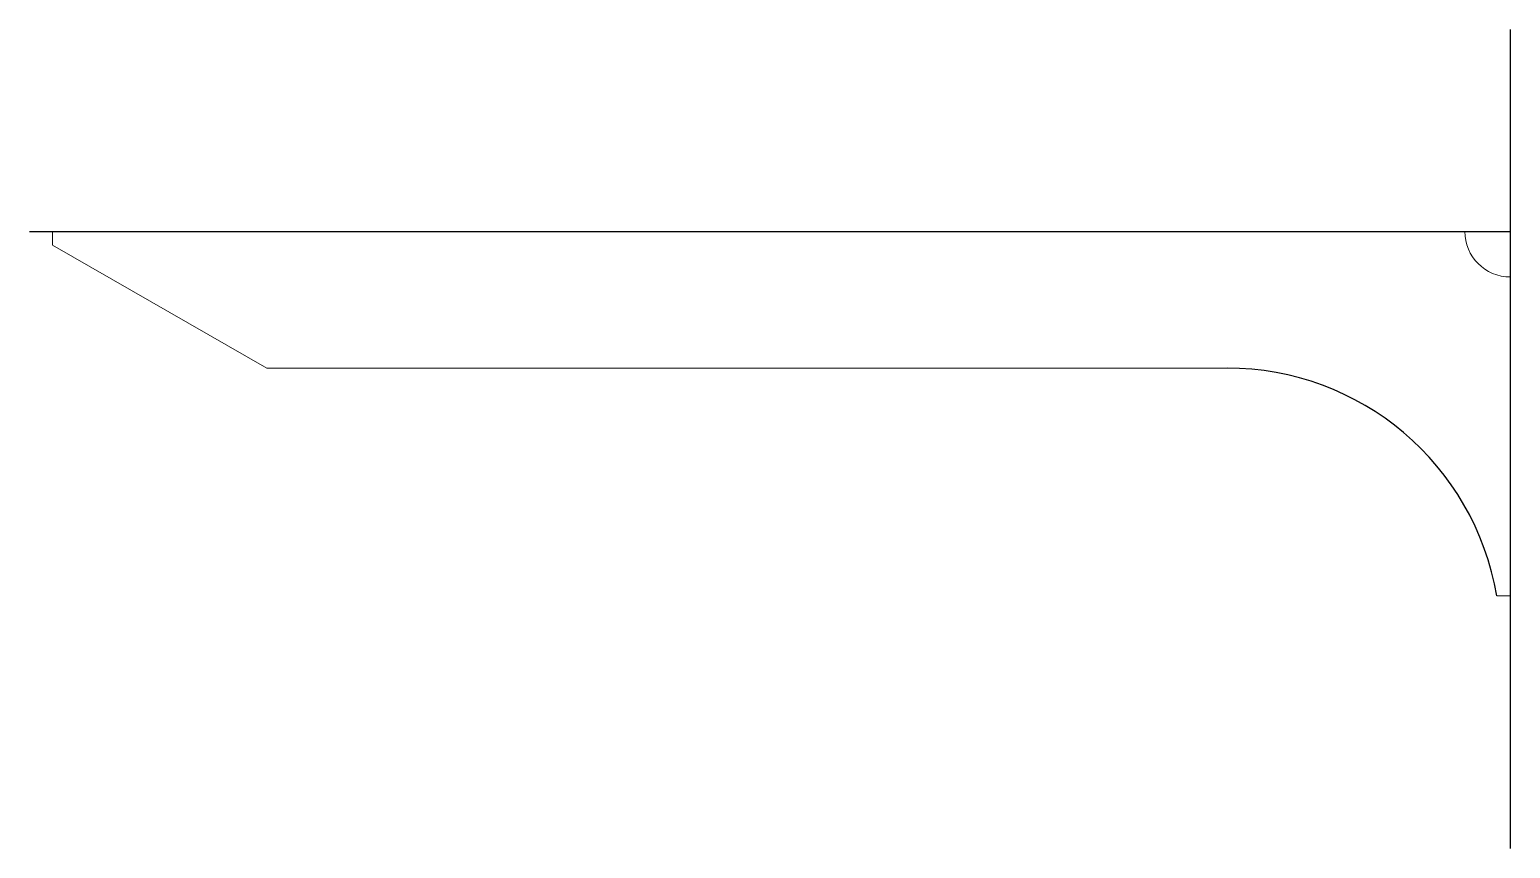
# Model space of a CAD drawing. Header units: millimetres. Extents: x 331 to 1956, y 159 to 1058.
import ezdxf

# ---------------------------------------------------------------- set-up
doc = ezdxf.new("R2010")
doc.units = ezdxf.units.MM
doc.layers.add('100-DF1', color=7, linetype='Continuous')
doc.layers.add('Plate _Visible', color=7, linetype='Continuous')

msp = doc.modelspace()

# ---------------------------------------------------------------- linework, layer by layer
at = {"color": 7, "linetype": 'Continuous', "ltscale": 3}
msp.add_arc((1645.4, 386.4), 300, 9.5941, 90.0001, dxfattribs=at)
at = {"layer": '100-DF1', "color": 7, "linetype": 'Continuous', "lineweight": 15}
for p, q in [((356.2, 836.4), (356.2, 821.4)), ((356.2, 821.4), (591.7, 686.4)), ((591.7, 686.4), (1645.4, 686.4)), ((1941.2, 436.4), (1956.2, 436.4))]:
    msp.add_line(p, q, dxfattribs=at)
msp.add_arc((1956.2, 836.4), 50, 180, 270, dxfattribs=at)
at = {"layer": 'Plate _Visible', "color": 3, "linetype": 'Continuous', "ltscale": 100}
for p, q in [((1956.2, 159.4), (1956.2, 1057.8)), ((331.2, 836.4), (1956.2, 836.4))]:
    msp.add_line(p, q, dxfattribs=at)

doc.saveas('drawing.dxf')
